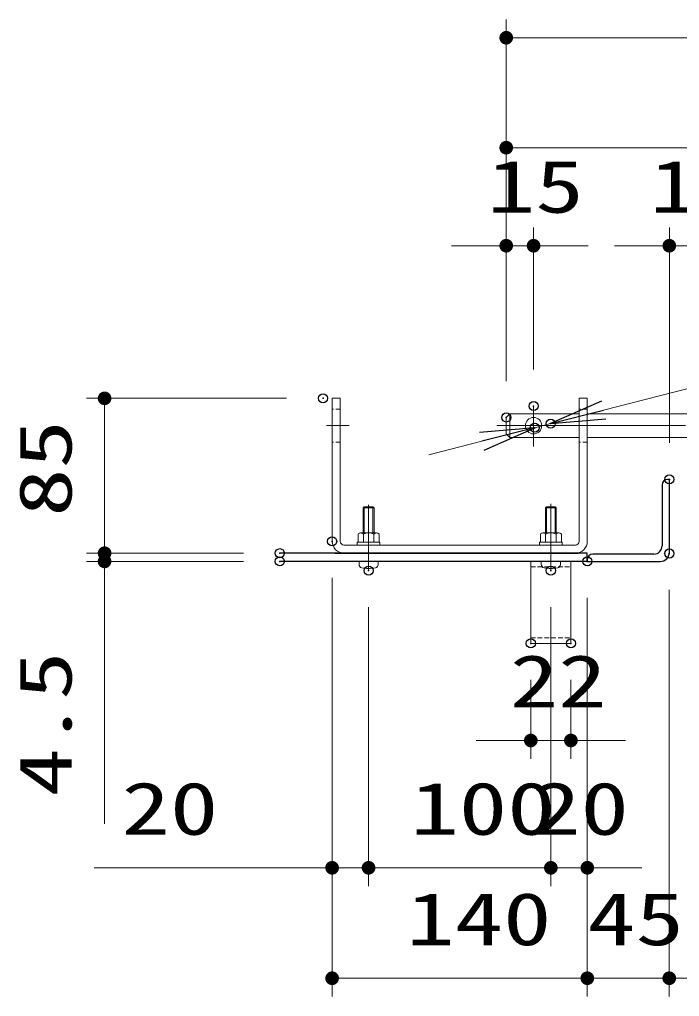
# Model space of a CAD drawing. Units: millimetres, scale not verified. Extents: x -5250 to 5250, y -3712 to 3712.
# Drawn here: x -2782 to -2058, y -2554 to -1482 of the extents above; entities that cross this region are included whole.
import ezdxf
from ezdxf.enums import TextEntityAlignment as Align

# ---------------------------------------------------------------- set-up
doc = ezdxf.new("R2010")
doc.units = ezdxf.units.MM
doc.header["$LTSCALE"] = 20
doc.header["$PDMODE"] = 32
doc.header["$PDSIZE"] = 10
doc.linetypes.add('USER2', pattern=[0.375, 0.25, -0.125])
doc.linetypes.add('USER3', pattern=[50.8, 31.75, -6.35, 6.35, -6.35])
for name, color, linetype, lineweight in [('0-4_D-BMK', 2, 'Continuous', 13), ('0-5_D-STR1', 1, 'Continuous', 25), ('0-6_D-STR-DIM', 7, 'Continuous', 13), ('0-7_0', 7, 'Continuous', 25), ('0-9_D-STR3', 3, 'Continuous', 13)]:
    doc.layers.add(name, color=color, linetype=linetype, lineweight=lineweight)
doc.layers.add('0-8_Defpoints', color=7, linetype='Continuous')
doc.styles.add('ＭＳ ゴシック', font='')
doc.styles.get('ＭＳ ゴシック').set_extended_font_data('MS Gothic')

# ---------------------------------------------------------------- blocks, each defined once
blk = doc.blocks.new('_DotSmall')
at = {"layer": '0-7_0'}
for points in [[(0, 0), (-2.5, 0), (-2.48, 0.313)], [(0, 0), (-2.48, -0.313), (-2.5, 0)], [(0, 0), (-2.48, 0.313), (-2.421, 0.622)], [(0, 0), (-2.421, -0.622), (-2.48, -0.313)], [(0, 0), (-2.421, 0.622), (-2.324, 0.92)], [(0, 0), (-2.324, -0.92), (-2.421, -0.622)], [(0, 0), (-2.324, 0.92), (-2.191, 1.204)], [(0, 0), (-2.191, -1.204), (-2.324, -0.92)], [(0, 0), (-2.191, 1.204), (-2.023, 1.469)], [(0, 0), (-2.023, -1.469), (-2.191, -1.204)], [(0, 0), (-2.023, 1.469), (-1.822, 1.711)], [(0, 0), (-1.822, -1.711), (-2.023, -1.469)], [(0, 0), (-1.822, 1.711), (-1.594, 1.926)], [(0, 0), (-1.594, -1.926), (-1.822, -1.711)], [(0, 0), (-1.594, 1.926), (-1.34, 2.111)], [(0, 0), (-1.34, -2.111), (-1.594, -1.926)], [(0, 0), (-1.34, 2.111), (-1.064, 2.262)], [(0, 0), (-1.064, -2.262), (-1.34, -2.111)], [(0, 0), (-1.064, 2.262), (-0.773, 2.378)], [(0, 0), (-0.773, -2.378), (-1.064, -2.262)], [(0, 0), (-0.773, 2.378), (-0.468, 2.456)], [(0, 0), (-0.468, -2.456), (-0.773, -2.378)], [(0, 0), (-0.468, 2.456), (-0.157, 2.495)], [(0, 0), (-0.157, -2.495), (-0.468, -2.456)], [(0, 0), (-0.157, 2.495), (0.157, 2.495)], [(0, 0), (0.157, -2.495), (-0.157, -2.495)], [(0, 0), (0.157, 2.495), (0.468, 2.456)], [(0, 0), (0.468, 2.456), (0.773, 2.378)], [(0, 0), (0.773, 2.378), (1.064, 2.262)], [(0, 0), (1.064, 2.262), (1.34, 2.111)], [(0, 0), (1.34, 2.111), (1.594, 1.926)], [(0, 0), (1.594, 1.926), (1.822, 1.711)], [(0, 0), (1.822, 1.711), (2.023, 1.469)], [(0, 0), (2.023, 1.469), (2.191, 1.204)], [(0, 0), (2.191, 1.204), (2.324, 0.92)], [(0, 0), (2.324, 0.92), (2.421, 0.622)], [(0, 0), (2.421, 0.622), (2.48, 0.313)], [(0, 0), (2.48, 0.313), (2.5, 0)], [(0, 0), (0.468, -2.456), (0.157, -2.495)], [(0, 0), (0.773, -2.378), (0.468, -2.456)], [(0, 0), (1.064, -2.262), (0.773, -2.378)], [(0, 0), (1.34, -2.111), (1.064, -2.262)], [(0, 0), (1.594, -1.926), (1.34, -2.111)], [(0, 0), (1.822, -1.711), (1.594, -1.926)], [(0, 0), (2.023, -1.469), (1.822, -1.711)], [(0, 0), (2.191, -1.204), (2.023, -1.469)], [(0, 0), (2.324, -0.92), (2.191, -1.204)], [(0, 0), (2.421, -0.622), (2.324, -0.92)], [(0, 0), (2.48, -0.313), (2.421, -0.622)], [(0, 0), (2.5, 0), (2.48, -0.313)]]:
    blk.add_solid(points, dxfattribs=at)
blk = doc.blocks.new('DARROWS')
at = {"layer": '0-7_0'}
blk.add_line((0, 0), (-19.982, 0), dxfattribs=at)
blk.add_lwpolyline([(-20, -3.333), (0, 0), (-20, 3.333)], dxfattribs=at)

msp = doc.modelspace()

# ---------------------------------------------------------------- linework, layer by layer
at = {"layer": '0-4_D-BMK', "linetype": 'USER3'}
for p, q in [((-2218.38, -1950.54), (-2218.38, -1906.1)), ((-2420.81, -1927.57), (-2445.41, -1927.57)), ((-1035.84, -1927.57), (-2258.78, -1927.57)), ((-2399.41, -2086.63), (-2399.41, -2014.38)), ((-2199.41, -2086.63), (-2199.41, -2013.36))]:
    msp.add_line(p, q, dxfattribs=at)
at = {"layer": '0-5_D-STR1'}
for p, q in [((-2077.41, -1992.57), (-2077.41, -2059.57)), ((-2436.41, -2067.57), (-2169.41, -2067.57)), ((-2086.41, -2068.57), (-2153.41, -2068.57)), ((-2159.41, -2076.57), (-2496.83, -2076.57))]:
    msp.add_line(p, q, dxfattribs=at)
for points in [[(-2069.41, -2066.57), (-2069.41, -1986.57), (-2071.41, -1986.57)], [(-2159.41, -2076.57), (-2159.41, -2067.57), (-2496.83, -2067.57)], [(-2159.41, -2074.57), (-2159.41, -2076.57), (-2079.41, -2076.57)]]:
    msp.add_lwpolyline(points, dxfattribs=at)
for centre, radius, start, end in [((-2071.41, -1992.57), 6, 90, 180), ((-2153.41, -2074.57), 6, 90, 180), ((-2086.41, -2059.57), 9, 270, 0), ((-2079.41, -2066.57), 10, 270, 0)]:
    msp.add_arc(centre, radius, start, end, dxfattribs=at)
at = {"layer": '0-6_D-STR-DIM'}
for p, q in [((-2248.38, -1878.57), (-2248.38, -1481.79)), ((-2248.38, -1501.79), (-1048.38, -1501.79)), ((-2248.38, -1878.57), (-2248.38, -1602.47)), ((-2248.38, -1622.47), (-1648.38, -1622.47)), ((-2248.38, -1878.57), (-2248.38, -1710.07)), ((-2218.38, -1866.1), (-2218.38, -1710.07)), ((-2069.41, -1946.57), (-2069.41, -1710.07)), ((-2248.38, -1730.07), (-2308.38, -1730.07)), ((-2248.38, -1730.07), (-2218.38, -1730.07)), ((-2218.38, -1730.07), (-2158.38, -1730.07)), ((-2069.41, -1730.07), (-2129.41, -1730.07)), ((-2069.41, -1730.07), (-2049.41, -1730.07)), ((-1896.77, -1847.8), (-2141.54, -1910.46)), ((-2489.41, -1897.57), (-2709.08, -1897.57)), ((-2689.08, -1897.57), (-2689.08, -2067.57)), ((-2217.1, -1929.8), (-2199.67, -1925.34)), ((-2275.23, -1944.68), (-2333.35, -1959.56)), ((-2689.08, -2067.57), (-2689.08, -2007.57)), ((-2536.83, -2067.57), (-2709.08, -2067.57)), ((-2536.83, -2067.57), (-2709.08, -2067.57)), ((-2689.08, -2067.57), (-2689.08, -2076.57)), ((-2536.83, -2076.57), (-2709.08, -2076.57)), ((-2689.08, -2076.57), (-2689.08, -2364.57)), ((-2439.41, -2094.57), (-2439.41, -2554.11)), ((-2439.41, -2094.57), (-2439.41, -2432.89)), ((-2069.5, -2107.89), (-2069.5, -2554.11)), ((-2159.41, -2116.57), (-2159.41, -2554.11)), ((-2159.41, -2116.57), (-2159.41, -2554.11)), ((-2159.41, -2116.57), (-2159.41, -2432.89)), ((-2399.41, -2126.63), (-2399.41, -2432.89)), ((-2399.41, -2126.63), (-2399.41, -2432.89)), ((-2199.41, -2126.63), (-2199.41, -2432.89)), ((-2199.41, -2126.63), (-2199.41, -2432.89)), ((-2221.41, -2206.57), (-2221.41, -2293.13)), ((-2177.41, -2206.57), (-2177.41, -2293.13)), ((-2221.41, -2273.13), (-2281.41, -2273.13)), ((-2177.41, -2273.13), (-2221.41, -2273.13)), ((-2177.41, -2273.13), (-2117.41, -2273.13)), ((-2439.41, -2412.89), (-2700.41, -2412.89)), ((-2399.41, -2412.89), (-2439.41, -2412.89)), ((-2399.41, -2412.89), (-2339.41, -2412.89)), ((-2399.41, -2412.89), (-2199.41, -2412.89)), ((-2199.41, -2412.89), (-2259.41, -2412.89)), ((-2199.41, -2412.89), (-2159.41, -2412.89)), ((-2159.41, -2412.89), (-2099.41, -2412.89)), ((-2439.41, -2534.11), (-2159.41, -2534.11)), ((-2159.41, -2534.11), (-2219.41, -2534.11)), ((-2159.41, -2534.11), (-2069.5, -2534.11)), ((-2049.41, -2534.11), (-2109.41, -2534.11)), ((-2069.5, -2534.11), (-2009.5, -2534.11))]:
    msp.add_line(p, q, dxfattribs=at)
at = {"layer": '0-8_Defpoints'}
for p in [(-2218.38, -1730.07), (-2449.41, -1897.57), (-2218.38, -1906.1), (-2248.38, -1918.57), (-2217.1, -1929.8), (-2199.67, -1925.34), (-2069.41, -1986.57), (-2439.41, -2054.57), (-2689.08, -2067.57), (-2689.08, -2067.57), (-2496.83, -2067.57), (-2069.5, -2067.89), (-2496.83, -2076.57), (-2159.41, -2076.57), (-2399.41, -2086.63), (-2199.41, -2086.63), (-2221.41, -2166.57), (-2177.41, -2166.57), (-2221.41, -2273.13), (-2399.41, -2412.89), (-2199.41, -2412.89), (-2159.41, -2412.89), (-2159.41, -2534.11), (-2069.5, -2534.11)]:
    msp.add_point(p, dxfattribs=at)
at = {"layer": '0-9_D-STR3'}
for p, q in [((-2439.41, -1897.57), (-2439.41, -2054.57)), ((-2439.41, -1897.57), (-2430.41, -1897.57)), ((-2430.41, -1897.57), (-2430.41, -2054.57)), ((-2168.41, -1897.57), (-2168.41, -2054.57)), ((-2168.41, -1897.57), (-2159.41, -1897.57)), ((-2159.41, -1897.57), (-2159.41, -2054.57)), ((-2248.38, -1918.57), (-2244.38, -1914.57)), ((-2248.38, -1936.57), (-2248.38, -1918.57)), ((-2244.38, -1914.57), (-2244.38, -1940.57)), ((-2168.41, -1914.57), (-2244.38, -1914.57)), ((-1959.41, -1914.57), (-2159.41, -1914.57)), ((-2244.38, -1940.57), (-2248.38, -1936.57)), ((-2168.41, -1940.57), (-2244.38, -1940.57)), ((-1959.41, -1940.57), (-2159.41, -1940.57)), ((-2405.41, -2017.77), (-2404.21, -2016.57)), ((-2405.41, -2045.37), (-2405.41, -2017.77)), ((-2405.41, -2017.77), (-2393.41, -2017.77)), ((-2404.21, -2016.57), (-2404.21, -2045.37)), ((-2404.21, -2016.57), (-2394.61, -2016.57)), ((-2394.61, -2016.57), (-2394.61, -2045.37)), ((-2394.61, -2016.57), (-2393.41, -2017.77)), ((-2393.41, -2045.37), (-2393.41, -2017.77)), ((-2205.41, -2017.77), (-2204.21, -2016.57)), ((-2205.41, -2045.37), (-2205.41, -2017.77)), ((-2205.41, -2017.77), (-2193.41, -2017.77)), ((-2204.21, -2016.57), (-2204.21, -2045.37)), ((-2204.21, -2016.57), (-2194.61, -2016.57)), ((-2194.61, -2016.57), (-2194.61, -2045.37)), ((-2194.61, -2016.57), (-2193.41, -2017.77)), ((-2193.41, -2045.37), (-2193.41, -2017.77)), ((-2410.91, -2055.37), (-2410.91, -2046.57)), ((-2408.25, -2045.37), (-2390.66, -2045.37)), ((-2405.16, -2046.57), (-2405.16, -2055.37)), ((-2393.66, -2046.57), (-2393.66, -2055.37)), ((-2387.91, -2055.37), (-2387.91, -2046.57)), ((-2210.91, -2055.37), (-2210.91, -2046.57)), ((-2208.25, -2045.37), (-2190.66, -2045.37)), ((-2205.16, -2046.57), (-2205.16, -2055.37)), ((-2193.66, -2046.57), (-2193.66, -2055.37)), ((-2187.91, -2055.37), (-2187.91, -2046.57)), ((-2426.41, -2058.57), (-2172.41, -2058.57)), ((-2411.91, -2055.37), (-2386.91, -2055.37)), ((-2411.91, -2058.57), (-2411.91, -2055.37)), ((-2386.91, -2058.57), (-2386.91, -2055.37)), ((-2211.91, -2055.37), (-2186.91, -2055.37)), ((-2211.91, -2058.57), (-2211.91, -2055.37)), ((-2186.91, -2058.57), (-2186.91, -2055.37)), ((-2409.91, -2079.86), (-2409.91, -2076.57)), ((-2388.91, -2079.86), (-2388.91, -2076.57)), ((-2221.41, -2076.57), (-2221.41, -2166.57)), ((-2209.91, -2079.86), (-2209.91, -2076.57)), ((-2188.91, -2079.86), (-2188.91, -2076.57)), ((-2177.41, -2076.57), (-2177.41, -2166.57)), ((-2221.41, -2166.57), (-2177.41, -2166.57))]:
    msp.add_line(p, q, dxfattribs=at)
at = {"layer": '0-9_D-STR3', "linetype": 'USER2'}
for p, q in [((-2430.41, -1909.57), (-2439.41, -1909.57)), ((-2159.41, -1909.57), (-2168.41, -1909.57)), ((-2430.41, -1945.57), (-2439.41, -1945.57)), ((-2159.41, -1945.57), (-2168.41, -1945.57)), ((-2221.41, -2082.57), (-2177.41, -2082.57)), ((-2221.41, -2160.57), (-2177.41, -2160.57))]:
    msp.add_line(p, q, dxfattribs=at)
at = {"layer": '0-9_D-STR3'}
msp.add_circle((-2218.38, -1927.57), 9, dxfattribs=at)
for centre, radius, start, end in [((-2408.04, -2049.39), 4.03, 44.49916, 135.50084), ((-2399.41, -2059.74), 14.38, 66.42363, 113.57637), ((-2390.79, -2049.4), 4.04, 44.61546, 135.38454), ((-2208.04, -2049.39), 4.03, 44.49916, 135.50084), ((-2199.41, -2059.74), 14.38, 66.42363, 113.57637), ((-2190.79, -2049.4), 4.04, 44.61546, 135.38454), ((-2426.41, -2054.57), 13, 180, 270), ((-2426.41, -2054.57), 4, 180, 270), ((-2172.41, -2054.57), 13, 270, 0), ((-2172.41, -2054.57), 4, 270, 0), ((-2406.11, -2079.86), 3.8, 180, 257.91427), ((-2392.71, -2079.86), 3.8, 282.08573, 0), ((-2206.11, -2079.86), 3.8, 180, 257.91427), ((-2192.71, -2079.86), 3.8, 282.08573, 0), ((-2399.41, -2048.57), 35.8, 257.91427, 282.08573), ((-2199.41, -2048.57), 35.8, 257.91427, 282.08573)]:
    msp.add_arc(centre, radius, start, end, dxfattribs=at)

# ---------------------------------------------------------------- block references
at = {"layer": '0-6_D-STR-DIM', "xscale": 3, "yscale": 3}
for name, p, rotation in [('_DotSmall', (-2248.38, -1501.79), 180), ('_DotSmall', (-2248.38, -1622.47), 180), ('_DotSmall', (-2218.38, -1730.07), 180), ('_DotSmall', (-2689.08, -1897.57), 90), ('DARROWS', (-2199.67, -1925.34), 194.35916), ('DARROWS', (-2217.1, -1929.8), 14.35916), ('_DotSmall', (-2689.08, -2067.57), 270), ('_DotSmall', (-2689.08, -2067.57), 270), ('_DotSmall', (-2689.08, -2076.57), 90), ('_DotSmall', (-2177.41, -2273.13), 180), ('_DotSmall', (-2399.41, -2412.89), 180), ('_DotSmall', (-2399.41, -2412.89), 180), ('_DotSmall', (-2159.41, -2412.89), 180), ('_DotSmall', (-2439.41, -2534.11), 180), ('_DotSmall', (-2069.5, -2534.11), 180)]:
    msp.add_blockref(name, p, dxfattribs=dict(at, rotation=rotation))
for p in [(-2248.38, -1730.07), (-2069.41, -1730.07), (-2221.41, -2273.13), (-2439.41, -2412.89), (-2199.41, -2412.89), (-2199.41, -2412.89), (-2159.41, -2534.11), (-2159.41, -2534.11)]:
    msp.add_blockref('_DotSmall', p, dxfattribs=at)

# ---------------------------------------------------------------- texts
at = {"layer": '0-6_D-STR-DIM', "style": 'ＭＳ ゴシック', "width": 1.35}
for s, p in [('15', (-2269.38, -1711.17)), ('10', (-2090.91, -1711.17)), ('22', (-2244.41, -2254.23)), ('20', (-2670.41, -2393.99)), ('100', (-2353.41, -2393.99)), ('20', (-2219.91, -2393.99)), ('140', (-2357.91, -2515.21)), ('45', (-2159.46, -2515.21))]:
    msp.add_text(s, height=57.77, dxfattribs=at).set_placement(p, align=Align.BOTTOM_LEFT)
for s, p in [('85', (-2707.98, -2027.57)), ('4.5', (-2707.98, -2334.57))]:
    msp.add_text(s, height=57.77, rotation=90, dxfattribs=at).set_placement(p, align=Align.BOTTOM_LEFT)

doc.saveas('drawing.dxf')
